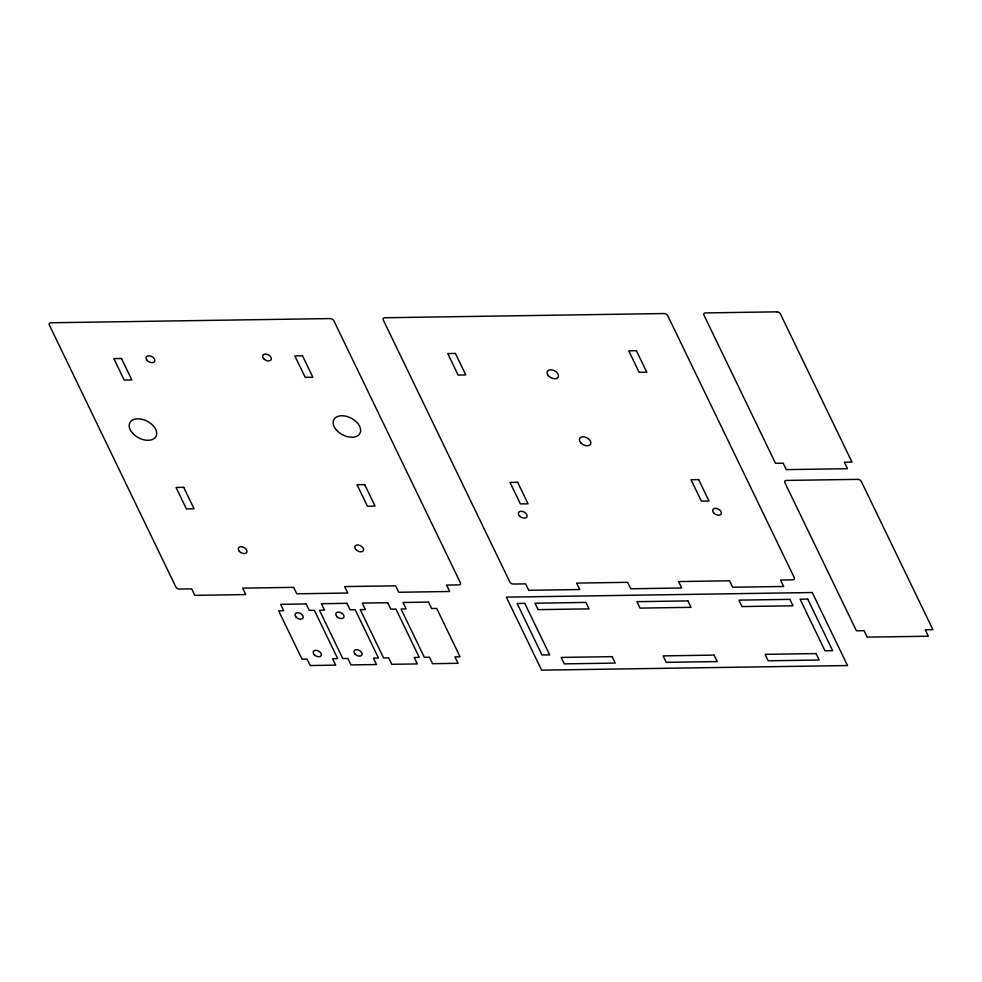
<?xml version="1.0" encoding="UTF-8"?>
<svg xmlns="http://www.w3.org/2000/svg" width="982" height="982" viewBox="0 0 982 982"><rect width="100%" height="100%" fill="white"/><g stroke="black" fill="none" stroke-linecap="round" stroke-linejoin="round"><path stroke-width="1.47" d="M330.21 318.573L50.819 322.771A2.946 1.866 27.6 0 0 49.309 324.956L175.852 586.966A2.946 1.866 27.6 0 0 179.448 589.077L191.674 588.893L194.792 595.337L245.77 594.576L242.664 588.132L293.643 587.359L296.76 593.803L347.738 593.03L344.633 586.598L395.611 585.824L398.729 592.269L449.707 591.495L446.601 585.063L458.84 584.879A2.946 1.866 27.6 0 0 460.349 582.682L333.794 320.672A2.946 1.866 27.6 0 0 330.21 318.573M664.151 313.54L384.76 317.751A2.946 1.866 27.6 0 0 383.25 319.936L509.805 581.945A2.946 1.866 27.6 0 0 513.39 584.057L525.628 583.873L528.733 590.305L579.724 589.544L576.606 583.099L627.596 582.338L630.702 588.77L681.692 588.009L678.574 581.565L729.565 580.792L732.67 587.236L783.661 586.475L780.543 580.031L792.781 579.846A2.946 1.866 27.6 0 0 794.291 577.662L667.735 315.652A2.946 1.866 27.6 0 0 664.151 313.54M776.823 311.846L705.444 312.914A2.946 1.866 27.6 0 0 703.934 315.099L775.51 463.295L783.157 463.173L786.275 469.617L847.454 468.696L844.336 462.252L851.983 462.141L780.408 313.958A2.946 1.866 27.6 0 0 776.823 311.846M121.473 358.491L113.826 358.602L124.198 380.083L131.846 379.96L121.473 358.491M302.468 355.766L294.821 355.877L305.193 377.358L312.841 377.235L302.468 355.766M455.415 353.459L447.767 353.569L458.14 375.05L465.787 374.94L455.415 353.459M636.41 350.734L628.762 350.844L639.135 372.325L646.782 372.215L636.41 350.734M183.708 487.342L176.06 487.453L186.433 508.934L194.08 508.823L183.708 487.342M364.703 484.617L357.055 484.727L367.428 506.209L375.075 506.098L364.703 484.617M517.661 482.309L510.014 482.432L520.386 503.901L528.034 503.791L517.661 482.309M698.656 479.584L690.997 479.707L701.381 501.176L709.029 501.065L698.656 479.584M857.74 479.363L786.361 480.431A2.946 1.866 27.6 0 0 784.851 482.616L856.427 630.8L864.074 630.689L867.18 637.134L928.371 636.213L925.253 629.769L932.9 629.658L861.324 481.462A2.946 1.866 27.6 0 0 857.74 479.363M812.261 592.527L506.356 597.142L541.622 670.154L847.527 665.551L812.261 592.527M306.151 603.942L280.656 604.323L283.773 610.767L278.667 610.841L302.014 659.168L307.108 659.082L310.226 665.526L335.709 665.145L332.603 658.701L337.698 658.627L314.363 610.301L309.256 610.374L306.151 603.942M346.941 603.329L321.445 603.709L324.551 610.153L319.457 610.227L342.792 658.554L347.898 658.468L351.004 664.912L376.499 664.532L373.393 658.087L378.487 658.014L355.14 609.687L350.046 609.761L346.941 603.329M387.718 602.715L362.235 603.095L365.341 609.54L360.247 609.613L383.581 657.94L388.688 657.854L391.793 664.298L417.289 663.918L414.171 657.474L419.277 657.4L395.93 609.073L390.836 609.147L387.718 602.715M428.508 602.101L403.013 602.482L406.131 608.926L401.037 609L424.371 657.314L429.465 657.24L432.583 663.685L458.078 663.304L454.961 656.86L460.055 656.786L436.72 608.459L431.626 608.533L428.508 602.101M524.769 603.353L517.121 603.464L542.015 655.006L549.662 654.896L524.769 603.353M585.947 602.432L534.957 603.193L538.075 609.638L589.053 608.877L585.947 602.432M687.916 600.898L636.925 601.659L640.043 608.103L691.021 607.33L687.916 600.898M789.884 599.364L738.894 600.125L742.011 606.569L792.99 605.796L789.884 599.364M807.72 599.094L800.072 599.204L824.978 650.747L832.626 650.636L807.72 599.094M612.142 656.651L561.152 657.424L564.269 663.869L615.248 663.096L612.142 656.651M714.11 655.117L663.12 655.89L666.238 662.334L717.216 661.561L714.11 655.117M816.079 653.582L765.088 654.356L768.206 660.8L819.184 660.027L816.079 653.582M519.453 515.869A4.714 2.995 27.6 0 0 526.929 516.888A4.714 2.995 27.6 0 0 521.908 511.303A4.714 2.995 27.6 0 0 519.453 515.869M713.705 512.948A4.714 2.995 27.6 0 0 721.181 513.967A4.714 2.995 27.6 0 0 716.16 508.381A4.714 2.995 27.6 0 0 713.705 512.948M132.607 433.246A14.742 9.354 27.6 0 0 155.991 436.438A14.742 9.354 27.6 0 0 140.279 418.97A14.742 9.354 27.6 0 0 132.607 433.246M336.544 430.177A14.742 9.354 27.6 0 0 359.928 433.369A14.742 9.354 27.6 0 0 344.216 415.902A14.742 9.354 27.6 0 0 336.544 430.177M295.999 617.052A4.419 2.811 27.6 0 0 303.021 618.009A4.419 2.811 27.6 0 0 298.307 612.768A4.419 2.811 27.6 0 0 295.999 617.052M314.154 654.638A4.419 2.811 27.6 0 0 321.175 655.595A4.419 2.811 27.6 0 0 316.462 650.354A4.419 2.811 27.6 0 0 314.154 654.638M336.789 616.438A4.419 2.811 27.6 0 0 343.798 617.396A4.419 2.811 27.6 0 0 339.085 612.154A4.419 2.811 27.6 0 0 336.789 616.438M354.944 654.024A4.419 2.811 27.6 0 0 361.953 654.982A4.419 2.811 27.6 0 0 357.239 649.74A4.419 2.811 27.6 0 0 354.944 654.024M580.792 442.833A6.187 3.928 27.6 0 0 590.612 444.171A6.187 3.928 27.6 0 0 584.008 436.83A6.187 3.928 27.6 0 0 580.792 442.833M548.422 375.824A6.187 3.928 27.6 0 0 558.242 377.162A6.187 3.928 27.6 0 0 551.651 369.833A6.187 3.928 27.6 0 0 548.422 375.824M355.901 549.589A4.714 2.995 27.6 0 0 363.377 550.607A4.714 2.995 27.6 0 0 358.356 545.022A4.714 2.995 27.6 0 0 355.901 549.589M239.35 551.344A4.714 2.995 27.6 0 0 246.826 552.363A4.714 2.995 27.6 0 0 241.805 546.778A4.714 2.995 27.6 0 0 239.35 551.344M147.128 360.419A4.714 2.995 27.6 0 0 154.616 361.45A4.714 2.995 27.6 0 0 149.583 355.852A4.714 2.995 27.6 0 0 147.128 360.419M263.679 358.663A4.714 2.995 27.6 0 0 271.155 359.694A4.714 2.995 27.6 0 0 266.134 354.097A4.714 2.995 27.6 0 0 263.679 358.663"/></g></svg>
